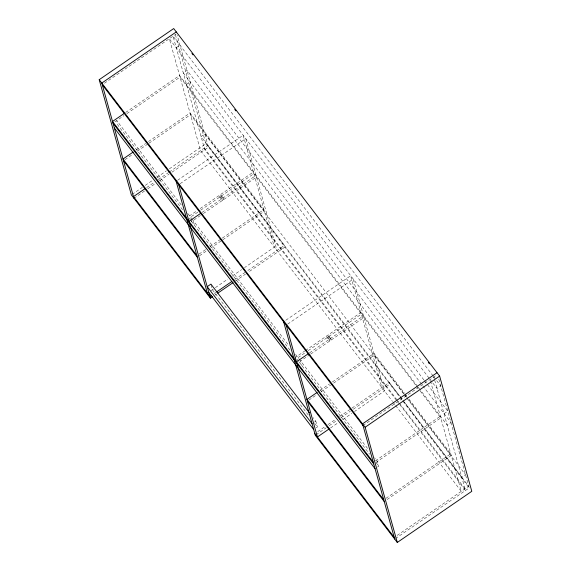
<?xml version="1.0" encoding="UTF-8"?>
<svg xmlns="http://www.w3.org/2000/svg" width="571" height="571" viewBox="0 0 571 571"><rect width="100%" height="100%" fill="white"/><g stroke="black" fill="none" stroke-linecap="round" stroke-linejoin="round"><path stroke-width="0.43" stroke-dasharray="2.85 2.14" d="M104.45 83.245L176.139 34.039M176.246 47.686L179.972 45.13M125.634 112.466L179.558 75.443L447.257 425.202L450.976 422.647L183.284 72.888L187.01 70.333L423.91 379.951M114.85 121.873L123.914 115.649M126.833 113.643L180.029 77.128L415.895 385.396M186.503 84.408L190.229 81.853M136.119 150.03L145.598 143.528M148.51 141.522L190.05 113.008L263.916 209.55L221.648 238.564M124.928 159.716L132.943 154.213M137.318 151.208L148.253 143.706M148.981 143.207L190.521 114.692L264.387 211.234L222.847 239.749M132.108 194.397L142.329 187.374M145.248 185.375L152.557 180.357M156.939 177.353L166.432 170.829M169.351 168.83L205.867 143.756L175.368 34.524M146.64 187.573L153.942 182.556M158.324 179.551L168.545 172.535M169.28 172.028L207.987 145.455L284.437 245.38L284.908 247.057L248.392 272.124M133.957 198.28L144.913 190.757M147.839 188.751L155.869 183.234M159.523 180.729L169.016 174.212M171.935 172.206L208.458 147.14L177.238 35.345M177.588 180.286L243.175 135.263L274.401 247.115L244.524 267.628M180.172 183.669L245.758 138.646L276.992 250.491M189.286 216.016L197.288 210.528M200.193 208.536L253.431 171.985M197.823 212.162L190.578 217.137L191.021 218.736M200.721 210.171L253.895 173.67M202.048 212.412L256.015 175.368M200.407 215.538L193.162 220.513L194.504 225.317M203.305 213.554L256.486 177.046M199.058 254.074L205.617 249.57M209.985 246.572L220.92 239.063M199.529 255.758L206.816 250.755M210.456 248.249L222.119 240.248M210.999 290.639L214.646 288.134M215.374 287.634L227.765 279.133M232.133 276.128L241.612 269.626M214.318 293.515L215.788 292.509M234.724 279.512L245.002 272.453M247.843 270.504L284.437 245.38M214.796 295.193L216.252 294.186M235.245 281.153L245.466 274.13M285.793 320.26L350.651 275.736L381.878 387.581M287.648 324.135L353.235 279.112L384.469 390.964L354.584 411.47M294.586 357.981L304.764 351.001M305.492 350.501L360.908 312.458M298.055 357.603L305.299 352.628M308.197 350.644L361.372 314.136M309.525 352.878L363.491 315.834M310.06 354.52L300.639 360.986L301.98 365.783M310.781 354.02L363.963 317.519M320.053 390.421L329.524 383.919M332.436 381.913L373.976 353.399L404.275 392.998M308.861 400.107L316.876 394.604M321.245 391.599L330.723 385.097M333.635 383.091L374.448 355.076L406.909 397.502M314.571 422.062L315.813 421.212L313.108 417.679M316.177 427.822L317.419 426.972L315.813 421.212M317.747 431.605L325.063 426.587M327.954 424.603L335.284 419.571M339.609 416.602L351.351 408.543M352 408.094L389.329 382.47L399.593 395.881M316.034 434.788L326.262 427.765M329.181 425.759L337.211 420.249M340.866 417.744L350.358 411.22M353.285 409.214L389.8 384.147L389.329 382.47M330.538 427.979L338.553 422.476M342.928 419.478L351.672 413.475M363.013 425.545L436.886 374.833M375.454 460.761L440.312 416.238M444.038 413.682L447.764 411.127L427.165 384.204M375.925 462.446L440.783 417.922L419.1 389.579M377.559 467.042L378.801 466.186L377.46 461.389L374.747 457.842M385.939 498.326L450.797 453.802L407.523 397.238M387.138 499.504L451.268 455.487L407.451 398.208M397.166 535.384L468.741 486.249L402.833 400.121M395.439 538.567L469.205 487.934L438.656 378.516M433.139 376.003L173.034 36.166L204.732 149.695L397.18 401.22M433.682 376.717L440.726 385.925L437.001 388.48L432.661 382.813M432.126 382.106L169.309 38.721L200.535 150.573L392.441 401.384M424.453 380.657L426.623 383.498M416.387 386.039L418.6 388.93M404.818 393.704L406.98 396.531M403.718 393.961L204.768 133.935L201.042 136.49L399.457 395.81M404.261 394.668L406.431 397.502M406.973 398.215L465.522 474.729L461.796 477.292L403.247 400.771M400.135 396.588L402.298 399.415M400 396.517L402.705 400.064M205.867 143.756L469.205 487.934M204.261 148.017L396.41 399.143M396.709 399.536L399.108 402.676M399.422 403.076L465.015 488.812M397.723 401.927L399.343 404.054M399.886 404.76L465.479 490.489L433.782 376.96M392.984 402.091L395.153 404.925M395.696 405.638L461.289 491.367L430.063 379.515M181.221 204.903L116.712 120.595L118.047 125.392L182.563 209.707M187.723 213.411L191.613 218.486M192.063 219.078L289.097 345.898M295.6 354.405L298.854 358.652M299.09 358.959L368.245 449.341M189.065 218.208L190.693 220.335M191.235 221.041L290.439 350.701M296.941 359.202L298.569 361.329M299.111 362.035L369.587 454.145M376.089 462.646L378.801 466.186M308.226 414.96L212.526 289.882L211.149 284.943M314.714 423.439L317.419 426.972M385.603 385.025L386.075 386.71M280.718 247.935L281.182 249.62M191.249 219.535L191.913 221.933M223.133 197.944L220.542 194.561L221.013 196.246L223.596 199.622L223.133 197.944M330.609 338.41L328.018 335.034L328.489 336.712L331.073 340.088L330.609 338.41M221.855 198.815L219.264 195.439L219.735 197.116L222.319 200.5L221.855 198.815M329.331 339.288L326.74 335.905L327.212 337.589L329.795 340.966L329.331 339.288"/><path stroke-width="0.86" d="M212.605 296.692L210.413 298.198L131.373 194.897L99.204 79.69L173.705 28.55L439.627 376.103L471.796 491.31L397.295 542.45L315.306 435.288L283.609 321.759M176.289 31.926L101.795 83.066L133.957 198.28M124.178 113.465L112.516 121.473L373.27 462.267M133.207 152.029L123.001 159.031L196.874 255.572M145.177 188.573L133.493 196.595L209.942 296.52L211.406 295.514M188.965 221.391L200.599 213.411M216.502 292.017L231.855 281.474M217.715 293.187L233.054 282.659M296.442 361.864L308.804 353.378M317.133 392.42L306.934 399.422L383.755 499.825M329.082 428.985L317.419 436.986L286.192 325.135M437.043 372.72L362.542 423.86L394.711 539.074M397.295 542.45L365.133 427.244L439.627 376.103M191.935 53.446L193.019 54.866M234.76 109.418L235.844 110.838M428.293 362.357L429.378 363.777M99.204 79.69L365.133 427.244M102.259 84.751L363.013 425.545M112.987 123.15L373.734 463.945M114.321 127.954L375.076 468.748M123.472 160.715L197.338 257.257M307.405 401.106L384.226 501.509M309.325 412.733L210.92 284.122L207.194 286.678L312.087 423.768M208.808 292.438L313.693 429.528M314.835 433.61L394.24 537.39M178.716 184.669L210.413 298.198M176.132 181.292L207.359 293.137"/></g></svg>
